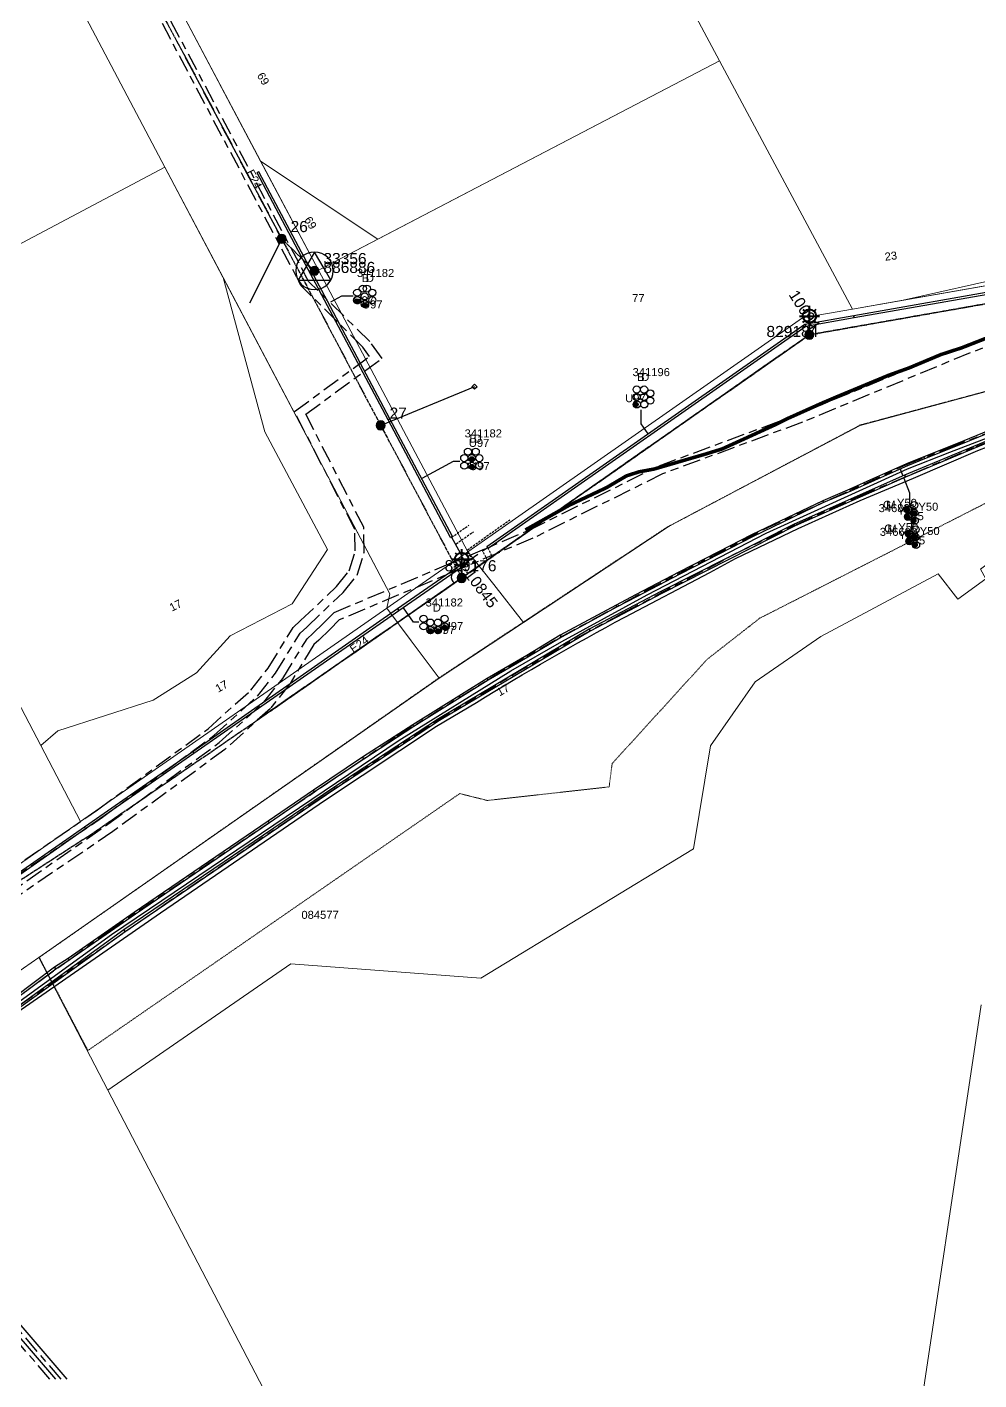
# Model space of a CAD drawing. Header units: metres. Extents: x 301589 to 305563, y 6268713 to 6270518.
# Drawn here: x 303359.1 to 303573, y 6269065.9 to 6269370.1 of the extents above; entities that cross this region are included whole.
import ezdxf
from ezdxf.enums import TextEntityAlignment as Align

# ---------------------------------------------------------------- set-up
doc = ezdxf.new("R2010")
doc.units = ezdxf.units.M
for name, pattern in [('Cable Exist OH', [1, 1, 0]), ('Cable Exist UG', [8.2, 4, -1.2, 1.8, -1.2]), ('DASHED', [0.75, 0.5, -0.25]), ('HIDDEN', [0.375, 0.25, -0.125]), ('HIDDEN2', [0.1875, 0.125, -0.0625])]:
    doc.linetypes.add(name, pattern=pattern)
doc.layers.get('0').update_dxf_attribs({"color": 6})
for name, color, linetype in [('_User Miscellaneous12', 7, 'Continuous'), ('Duct_SP_EXT', 7, 'Continuous'), ('Equip_SP_SL_EXT', 7, 'Continuous'), ('Mains_HV_EXT', 1, 'Continuous'), ('Mains_LV_EXT', 5, 'Continuous'), ('Mains_SL_EXT', 3, 'Continuous'), ('Mains_TR_EXT', 6, 'Continuous'), ('Services_SP_EXT', 7, 'Continuous'), ('Sub_SP_TR_HV_LV_EXT', 7, 'Continuous'), ('SupportsOH_SP_TR_HV_LV_SL_EXT', 7, 'Continuous'), ('Trench_SP_EXT', 7, 'Continuous')]:
    doc.layers.add(name, color=color, linetype=linetype)
for name, color, linetype, lineweight in [('Cadastre Land Parcels_SP_EXT', 7, 'Continuous', 5), ('Cadastre Other Property_SP_EXT', 9, 'HIDDEN', 5), ('Cadastre Roads_SP_EXT', 9, 'Continuous', 5)]:
    doc.layers.add(name, color=color, linetype=linetype, lineweight=lineweight)
doc.layers.add('UNKNOWN_FEATURES', color=1, linetype='DASHED', plot=False)
doc.styles.add('iecARIAL', font='arial.ttf', dxfattribs={"height": 2})
doc.styles.add('POLE_LABEL', font='arial.ttf')
doc.styles.get("Standard").update_dxf_attribs({"font": 'arial.ttf'})
doc.linetypes.add('Cable P UG', pattern='A,6,-0.5,["P",Standard,S=1.7,R=0,X=0.5,Y=-1],-2.9', length=9.4)

# ---------------------------------------------------------------- blocks, each defined once
blk = doc.blocks.new('SUB_POLE_EXT')
blk.add_wipeout([(0, 4.22), (0.42, 4.2), (0.83, 4.14), (1.21, 4.05), (1.62, 3.9), (1.99, 3.72), (2.35, 3.51), (2.68, 3.26), (2.99, 2.99), (3.28, 2.66), (3.52, 2.34), (3.76, 1.92), (3.9, 1.62), (4.04, 1.23), (4.18, 0.63), (4.22, 0), (4.18, -0.61), (4.06, -1.15), (3.9, -1.62), (3.58, -2.24), (3.22, -2.73), (2.97, -3.01), (2.68, -3.26), (2.36, -3.5), (2, -3.72), (1.64, -3.89), (1.25, -4.03), (0.82, -4.14), (0.42, -4.2), (0, -4.22), (-0.41, -4.2), (-0.8, -4.15), (-1.21, -4.05), (-1.62, -3.9), (-1.99, -3.73), (-2.35, -3.51), (-2.68, -3.26), (-2.96, -3.02), (-3.23, -2.72), (-3.51, -2.35), (-3.71, -2.01), (-3.91, -1.6), (-4.05, -1.21), (-4.16, -0.76), (-4.22, -0.14), (-4.21, 0.39), (-4.14, 0.83), (-4.03, 1.27), (-3.9, 1.63), (-3.71, 2.02), (-3.5, 2.37), (-3.28, 2.67), (-2.99, 2.99), (-2.68, 3.27), (-2.33, 3.52), (-1.98, 3.73), (-1.63, 3.9), (-1.2, 4.05), (-0.78, 4.15), (-0.4, 4.21)])
blk.add_line((2.16, 0.48), (2.16, 0.48, 0))
blk.add_lwpolyline([(-4.22, 0, 1), (4.22, 0, 1)], format="xyb", close=True)
blk.add_lwpolyline([(2.14, 0.52), (0, 4.22), (-3.66, -2.11), (3.66, -2.11)], close=True)
for tag, height, flags, p in [('ASSET_NUM', 2.5, 8, (2, 2)), ('STREET_CODE', 0.2, 9, (1.5, 0)), ('CONSTRUCTED_VOLTAGE', 0.2, 9, (1.5, -0.2)), ('OPERATING_VOLTAGE', 0.2, 9, (1.5, -0.6)), ('OPERATED_BY', 0.2, 9, (1.5, -0.8)), ('ORIENTATION', 0.2, 9, (1.5, -1.2)), ('OWNED_BY', 0.2, 9, (1.5, -1.4)), ('SECONDARY_VOLTAGE', 0.2, 9, (1.5, -1.6)), ('STATE', 0.2, 9, (1.5, -1.8)), ('SUBSTATION_TYPE', 0.2, 9, (1.5, -2)), ('STREETNAME', 0.2, 9, (1.5, -2.8)), ('SUBURB', 0.2, 9, (1.5, -3)), ('NO_PHASES', 0.2, 9, (1.5, -0.4)), ('MAINTAINED_BY', 0.2, 9, (1.5, -1)), ('USAGE', 0.2, 9, (1.5, -2.2)), ('LEGEND', 0.2, 9, (1.5, -2.4)), ('LOCATION', 0.2, 9, (1.5, -2.6)), ('Z', 0.2, 1, (1.5, -3.4)), ('NOTES', 0.2, 9, (1.5, -3.2))]:
    blk.add_attdef(tag, text='', height=height, dxfattribs=dict(flags=flags)).set_placement(p, align=Align.MIDDLE_LEFT)
blk = doc.blocks.new('DUCT_EXT')
blk.add_circle((0, 0.8), 0.8)
at = {"flags": 1}
blk.add_attdef('Z', (0, 0), '', height=0.2, dxfattribs=at)
at = {"flags": 9}
for tag, p in [('DUCT_CODE', (0, 0)), ('XSECT_TYPE', (0, -0.2)), ('STATE', (0, -0.6)), ('FB_REFERENCE', (0, -0.4)), ('NOTES', (0, -0.8))]:
    blk.add_attdef(tag, text='', height=0.2, dxfattribs=at).set_placement(p, align=Align.MIDDLE_LEFT)
blk = doc.blocks.new('SL_LANTERN_EXT')
at = {"lineweight": 40}
for p, q in [((0, 1.97), (0, 6.47)), ((-2.25, 4.22), (2.25, 4.22)), ((-1.46, 5.68), (-1.06, 5.28)), ((-1.46, 2.76), (-1.06, 3.16)), ((1.46, 5.68), (1.06, 5.28)), ((1.46, 2.76), (1.06, 3.16)), ((0, 0), (0, 2.72))]:
    blk.add_line(p, q, dxfattribs=at)
blk.add_circle((0, 4.22), 1.5, dxfattribs=at)
at = {"style": 'iecARIAL', "flags": 8}
blk.add_attdef('ASSET_NUM', (1.5, 1.5), '', height=2.5, dxfattribs=at)
for tag, p, height, flags in [('OPERATING_VOLTAGE', (0.98, -1.65), 0.2, 9), ('ORIENTATION', (0.98, -1.85), 0.2, 9), ('OWNED_BY', (0.98, -2.05), 0.2, 9), ('STATE', (0.98, -2.25), 0.2, 9), ('CONSTRUCTED_VOLTAGE', (0.98, -0.65), 0.2, 9), ('CONTROL_TYPE', (0.98, -0.85), 0.2, 9), ('LANTERN_PURPOSE', (0.98, -1.05), 0.2, 9), ('LANTERN_TYPE', (0.98, -1.25), 0.2, 9), ('NO_PHASES', (0.98, -1.45), 0.2, 9), ('USAGE', (0.98, -2.45), 0.2, 9), ('CEXIST', (0.98, -2.65), 0.2, 9), ('CNEW', (0.98, -2.85), 0.2, 9), ('CNUMBER', (0.98, -3.05), 0.2, 9), ('LNUMBER', (2.18, -3.25), 2.5, 8), ('CREMOVE', (0.98, -3.25), 0.2, 9), ('CREPLACE', (0.98, -3.45), 0.2, 9), ('LKINGHEIGHT', (0.98, -3.65), 0.2, 9), ('LBRACKET', (0.98, -3.85), 0.2, 9), ('LBRACKETVOCAB', (0.98, -4.05), 0.2, 9), ('LCATEGORY', (0.98, -4.25), 0.2, 9), ('LCHARGE1', (0.98, -4.45), 0.2, 9), ('LCHARGE1PERCENT', (0.98, -4.65), 0.2, 9), ('LCHARGE2', (0.98, -4.85), 0.2, 9), ('LCHARGE2PERCENT', (0.98, -5.05), 0.2, 9), ('LCHARGE3', (0.98, -5.25), 0.2, 9), ('LCHARGE3PERCENT', (0.98, -5.45), 0.2, 9), ('LEXIST', (0.98, -5.65), 0.2, 9), ('LLAMP', (0.98, -5.85), 0.2, 9), ('LLAMPVOCAB', (0.98, -6.05), 0.2, 9), ('LMAST', (0.98, -6.25), 0.2, 9), ('STREETNAME', (0.98, -9.25), 0.2, 9), ('LMASTVOCAB', (0.98, -6.45), 0.2, 9), ('LNEW', (0.98, -6.65), 0.2, 9), ('LANTNUMBER', (0.98, -6.85), 0.2, 9), ('LOUTREACH', (0.98, -7.25), 0.2, 9), ('LOUTREACHVOCAB', (0.98, -7.45), 0.2, 9), ('LRATECODE', (0.98, -7.65), 0.2, 9), ('LREMOVE', (0.98, -7.85), 0.2, 9), ('LREPLACE', (0.98, -8.05), 0.2, 9), ('LTYPE', (0.98, -8.25), 0.2, 9), ('LTYPEVOCAB', (0.98, -8.45), 0.2, 9), ('LEGEND', (0.98, -8.65), 0.2, 9), ('LOCATION', (0.98, -8.85), 0.2, 9), ('NOTES', (0.98, -9.05), 0.2, 9), ('SUBURB', (0.98, -9.45), 0.2, 1)]:
    blk.add_attdef(tag, p, '', height=height, dxfattribs=dict(flags=flags))
blk = doc.blocks.new('CCP_EXT')
blk.add_wipeout([(0, 0.57), (0.57, 0), (0, -0.57), (-0.57, 0)])
blk.add_lwpolyline([(-0.57, 0), (0, 0.57), (0.57, 0), (0, -0.57), (-0.57, 0)])
at = {"flags": 1}
blk.add_attdef('Z', (0, 0), '', height=0.2, dxfattribs=at)
at = {"flags": 9}
for tag, p in [('CCP_TYPE', (0, 0)), ('CONSTRUCTED_VOLTAGE', (0, -0.2)), ('OPERATING_VOLTAGE', (0, -0.6)), ('ORIENTATION', (0, -0.8)), ('OWNED_BY', (0, -1)), ('STATE', (0, -1.8)), ('NO_PHASES', (0, -0.4)), ('USAGE', (0, -1.2)), ('LEGEND', (0, -1.4)), ('LIFE_SUPPORT', (0, -1.6)), ('NOTES', (0, -2))]:
    blk.add_attdef(tag, text='', height=0.2, dxfattribs=at).set_placement(p, align=Align.MIDDLE_LEFT)
blk = doc.blocks.new('POLE_EXT')
blk.add_hatch(color=256).paths.add_polyline_path([(-1, 0, 1), (1, 0, 1)])
blk.add_lwpolyline([(-1, 0, 1), (1, 0, 1)], format="xyb", close=True)
for tag, height, flags, p in [('pNumber', 2.5, 8, (-17.84, 2.07)), ('OWNED_BY', 0.2, 9, (1.35, -0.4)), ('SPECIAL_USE', 0.2, 9, (1.35, -0.8)), ('STATE', 0.2, 9, (1.35, -1)), ('cLV', 0.2, 9, (1.35, -1.4)), ('hDepth', 0.2, 9, (1.35, -1.6)), ('hDia', 0.2, 9, (1.35, -1.8)), ('cHV', 0.2, 9, (1.35, -2)), ('PARENT', 0.2, 9, (1.35, -0.6)), ('USAGE', 0.2, 9, (1.35, -1.2)), ('LBRACKET', 0.2, 9, (1.35, -2.2)), ('LExisting', 0.2, 9, (1.35, -2.4)), ('LANTNUMBER', 0.2, 9, (1.35, -2.6)), ('LOther', 0.2, 9, (1.35, -2.8)), ('LRemove', 0.2, 9, (1.35, -3)), ('cLinedev', 0.2, 9, (1.35, -3.4)), ('pExisting', 0.2, 9, (1.35, -3.8)), ('pFooting', 0.2, 9, (1.35, -4.4)), ('pNew', 0.2, 9, (1.35, -4.6)), ('pRelocate', 0.2, 9, (1.35, -5)), ('pRemove', 0.2, 9, (1.35, -5.2)), ('pReplace', 0.2, 9, (1.35, -5.4)), ('pStay', 0.2, 9, (1.35, -5.6)), ('pType', 0.2, 9, (1.35, -5.8)), ('cspan', 0.2, 9, (1.35, -6)), ('LEGEND', 0.2, 9, (1.35, -3.2)), ('LOCATION', 0.2, 9, (1.35, -3.6)), ('PFNUMBER', 0.2, 9, (1.35, -4)), ('NEWPFNUMBER', 0.2, 9, (1.35, -4.2)), ('STREETNAME', 0.2, 9, (1.35, -6.2)), ('SUBURB', 0.2, 9, (1.35, -6.4)), ('OPERATED_BY', 0.2, 9, (1.36, -7.01)), ('NOTES', 0.2, 9, (1.35, -6.6)), ('MAINTAINED_BY', 0.2, 9, (1.36, -6.81))]:
    blk.add_attdef(tag, text='', height=height, dxfattribs=dict(flags=flags)).set_placement(p, align=Align.MIDDLE_LEFT)
at = {"style": 'POLE_LABEL'}
for tag, height, flags, p in [('ASSET_NUM', 2.5, 8, (2, 2)), ('STRUCTURE_PLANT_NUMBER', 0.2, 9, (1.35, 0.03)), ('STREET_CODE', 0.2, 9, (1.35, -0.2))]:
    blk.add_attdef(tag, text='', height=height, dxfattribs=dict(at, flags=flags)).set_placement(p, align=Align.MIDDLE_LEFT)
at = {"flags": 1}
blk.add_attdef('Z', (1.35, -7.33), '', height=0.2, dxfattribs=at)
blk = doc.blocks.new('CABLE_LARGE_EXT')
h = blk.add_hatch(color=256)
edge = h.paths.add_edge_path()
edge.add_arc((0, 0.55), 0.55, 0, 360)
blk.add_circle((0, 0.55), 0.55)
at = {"flags": 1}
blk.add_attdef('Z', (0, 0), '', height=0.2, dxfattribs=at)
at = {"flags": 9}
for tag, p in [('COND_CODE', (0, 0)), ('STATE', (0, -0.4)), ('XSECT_SIZE', (0, -0.6)), ('FB_REFERENCE', (0, -0.2)), ('NOTES', (0, -0.8))]:
    blk.add_attdef(tag, text='', height=0.2, dxfattribs=at).set_placement(p, align=Align.MIDDLE_LEFT)

msp = doc.modelspace()

# ---------------------------------------------------------------- linework, layer by layer
at = {"layer": '_User Miscellaneous12'}
for p, q in [((303410.817, 6269337.363), (303411.029, 6269337.475)), ((303411.241, 6269337.588), (303411.029, 6269337.475)), ((303544.899, 6269305.278), (303650.772, 6269323.853)), ((303544.982, 6269304.806), (303650.855, 6269323.38)), ((303533.945, 6269303.336), (303544.899, 6269305.278)), ((303544.899, 6269305.278), (303544.94, 6269305.042)), ((303544.982, 6269304.806), (303544.94, 6269305.042)), ((303462.471, 6269253.319), (303533.945, 6269303.336)), ((303462.746, 6269252.926), (303534.133, 6269302.882)), ((303533.945, 6269303.336), (303534.039, 6269303.109)), ((303534.133, 6269302.882), (303534.039, 6269303.109)), ((303534.133, 6269302.882), (303544.982, 6269304.806)), ((303440.259, 6269281.835), (303440.471, 6269281.947)), ((303440.259, 6269281.835), (303440.471, 6269281.947)), ((303454.296, 6269255.37), (303440.259, 6269281.835)), ((303440.683, 6269282.06), (303440.471, 6269281.947)), ((303440.683, 6269282.06), (303440.471, 6269281.947)), ((303454.72, 6269255.595), (303440.683, 6269282.06)), ((303581.579, 6269279.93), (303556.347, 6269269.369)), ((303581.752, 6269279.482), (303556.537, 6269268.928)), ((303575.149, 6269279.363), (303568.344, 6269276.598)), ((303575.323, 6269278.915), (303568.524, 6269276.153)), ((303568.344, 6269276.598), (303560.621, 6269273.481)), ((303568.524, 6269276.153), (303560.801, 6269273.036)), ((303568.344, 6269276.598), (303568.434, 6269276.376)), ((303568.524, 6269276.153), (303568.434, 6269276.376)), ((303556.791, 6269271.92), (303549.348, 6269268.589)), ((303556.979, 6269271.479), (303549.543, 6269268.15)), ((303560.621, 6269273.481), (303556.791, 6269271.92)), ((303556.791, 6269271.92), (303556.885, 6269271.699)), ((303556.979, 6269271.479), (303556.885, 6269271.699)), ((303560.801, 6269273.036), (303556.979, 6269271.479)), ((303560.621, 6269273.481), (303560.711, 6269273.258)), ((303560.801, 6269273.036), (303560.711, 6269273.258)), ((303556.347, 6269269.369), (303531.541, 6269258.384)), ((303556.537, 6269268.928), (303531.747, 6269257.95)), ((303549.348, 6269268.589), (303544.036, 6269266.251)), ((303549.348, 6269268.589), (303549.446, 6269268.369)), ((303556.347, 6269269.369), (303556.442, 6269269.149)), ((303556.537, 6269268.928), (303556.442, 6269269.149)), ((303544.036, 6269266.251), (303537.939, 6269263.628)), ((303544.227, 6269265.811), (303538.138, 6269263.191)), ((303544.036, 6269266.251), (303544.132, 6269266.031)), ((303544.227, 6269265.811), (303544.132, 6269266.031)), ((303549.543, 6269268.15), (303544.227, 6269265.811)), ((303549.543, 6269268.15), (303549.446, 6269268.369)), ((303537.939, 6269263.628), (303521.919, 6269255.973)), ((303538.138, 6269263.191), (303522.133, 6269255.543)), ((303537.939, 6269263.628), (303538.038, 6269263.41)), ((303538.138, 6269263.191), (303538.038, 6269263.41)), ((303531.541, 6269258.384), (303501.563, 6269243.218)), ((303531.747, 6269257.95), (303501.784, 6269242.791)), ((303531.541, 6269258.384), (303531.644, 6269258.167)), ((303531.747, 6269257.95), (303531.644, 6269258.167)), ((303454.296, 6269255.37), (303454.508, 6269255.483)), ((303454.72, 6269255.595), (303454.508, 6269255.483)), ((303462.471, 6269253.319), (303462.609, 6269253.122)), ((303521.919, 6269255.973), (303514.547, 6269252.145)), ((303522.133, 6269255.543), (303514.768, 6269251.719)), ((303521.919, 6269255.973), (303522.026, 6269255.758)), ((303522.133, 6269255.543), (303522.026, 6269255.758)), ((303462.746, 6269252.926), (303462.609, 6269253.122)), ((303514.547, 6269252.145), (303505.619, 6269247.539)), ((303514.768, 6269251.719), (303505.84, 6269247.113)), ((303514.547, 6269252.145), (303514.657, 6269251.932)), ((303514.768, 6269251.719), (303514.657, 6269251.932)), ((303442.4, 6269239.362), (303456.984, 6269249.48)), ((303442.674, 6269238.968), (303457.257, 6269249.086)), ((303456.984, 6269249.48), (303457.12, 6269249.283)), ((303457.257, 6269249.086), (303457.12, 6269249.283)), ((303505.619, 6269247.539), (303495.841, 6269242.438)), ((303505.84, 6269247.113), (303496.064, 6269242.012)), ((303505.619, 6269247.539), (303505.73, 6269247.326)), ((303505.84, 6269247.113), (303505.73, 6269247.326)), ((303501.563, 6269243.218), (303485.473, 6269234.711)), ((303501.784, 6269242.791), (303485.708, 6269234.293)), ((303495.841, 6269242.438), (303491.517, 6269240.17)), ((303496.064, 6269242.012), (303491.743, 6269239.746)), ((303495.841, 6269242.438), (303495.952, 6269242.225)), ((303496.064, 6269242.012), (303495.952, 6269242.225)), ((303501.563, 6269243.218), (303501.674, 6269243.004)), ((303501.784, 6269242.791), (303501.674, 6269243.004)), ((303396.363, 6269207.277), (303442.4, 6269239.362)), ((303396.638, 6269206.883), (303442.674, 6269238.968)), ((303442.4, 6269239.362), (303442.537, 6269239.165)), ((303442.674, 6269238.968), (303442.537, 6269239.165)), ((303491.517, 6269240.17), (303478.97, 6269233.364)), ((303491.743, 6269239.746), (303479.209, 6269232.948)), ((303491.517, 6269240.17), (303491.63, 6269239.958)), ((303491.743, 6269239.746), (303491.63, 6269239.958)), ((303485.473, 6269234.711), (303451.596, 6269214.584)), ((303485.708, 6269234.293), (303451.85, 6269214.177)), ((303478.97, 6269233.364), (303471.457, 6269228.828)), ((303479.209, 6269232.948), (303471.701, 6269228.415)), ((303478.97, 6269233.364), (303479.09, 6269233.156)), ((303479.209, 6269232.948), (303479.09, 6269233.156)), ((303485.473, 6269234.711), (303485.59, 6269234.502)), ((303485.708, 6269234.293), (303485.59, 6269234.502)), ((303471.457, 6269228.828), (303462.528, 6269223.655)), ((303471.701, 6269228.415), (303462.775, 6269223.243)), ((303471.457, 6269228.828), (303471.579, 6269228.621)), ((303471.701, 6269228.415), (303471.579, 6269228.621)), ((303462.528, 6269223.655), (303456.148, 6269219.685)), ((303462.775, 6269223.243), (303456.402, 6269219.278)), ((303462.528, 6269223.655), (303462.652, 6269223.449)), ((303462.775, 6269223.243), (303462.652, 6269223.449)), ((303456.148, 6269219.685), (303445.802, 6269213.237)), ((303456.402, 6269219.278), (303446.06, 6269212.831)), ((303456.148, 6269219.685), (303456.275, 6269219.482)), ((303456.402, 6269219.278), (303456.275, 6269219.482)), ((303451.596, 6269214.584), (303428.067, 6269199.134)), ((303451.85, 6269214.177), (303428.333, 6269198.735)), ((303451.596, 6269214.584), (303451.723, 6269214.38)), ((303451.85, 6269214.177), (303451.723, 6269214.38)), ((303445.802, 6269213.237), (303434.534, 6269205.937)), ((303446.06, 6269212.831), (303434.797, 6269205.536)), ((303445.802, 6269213.237), (303445.931, 6269213.034)), ((303446.06, 6269212.831), (303445.931, 6269213.034)), ((303372.011, 6269190.302), (303396.363, 6269207.277)), ((303372.286, 6269189.909), (303396.638, 6269206.883)), ((303396.363, 6269207.277), (303396.5, 6269207.08)), ((303396.638, 6269206.883), (303396.5, 6269207.08)), ((303434.534, 6269205.937), (303423.478, 6269198.567)), ((303434.797, 6269205.536), (303423.747, 6269198.169)), ((303434.534, 6269205.937), (303434.665, 6269205.736)), ((303434.797, 6269205.536), (303434.665, 6269205.736)), ((303428.067, 6269199.134), (303380.875, 6269167.106)), ((303428.333, 6269198.735), (303381.15, 6269166.713)), ((303423.478, 6269198.567), (303413.31, 6269191.605)), ((303423.478, 6269198.567), (303423.613, 6269198.368)), ((303428.067, 6269199.134), (303428.2, 6269198.934)), ((303428.333, 6269198.735), (303428.2, 6269198.934)), ((303423.747, 6269198.169), (303413.581, 6269191.208)), ((303423.747, 6269198.169), (303423.613, 6269198.368)), ((303346.85, 6269172.751), (303372.011, 6269190.302)), ((303347.1, 6269172.339), (303372.286, 6269189.909)), ((303372.011, 6269190.302), (303372.148, 6269190.105)), ((303372.286, 6269189.909), (303372.148, 6269190.105)), ((303413.31, 6269191.605), (303383.232, 6269171.057)), ((303413.581, 6269191.208), (303383.505, 6269170.662)), ((303413.31, 6269191.605), (303413.445, 6269191.406)), ((303413.581, 6269191.208), (303413.445, 6269191.406)), ((303383.232, 6269171.057), (303368.356, 6269160.714)), ((303383.232, 6269171.057), (303383.369, 6269170.859)), ((303383.505, 6269170.662), (303368.624, 6269160.316)), ((303383.505, 6269170.662), (303383.369, 6269170.859)), ((303380.875, 6269167.106), (303355.556, 6269148.808)), ((303381.15, 6269166.713), (303355.881, 6269148.451)), ((303380.875, 6269167.106), (303381.013, 6269166.909)), ((303381.15, 6269166.713), (303381.013, 6269166.909)), ((303368.356, 6269160.714), (303365.305, 6269158.728)), ((303368.624, 6269160.316), (303365.581, 6269158.334)), ((303368.356, 6269160.714), (303368.49, 6269160.515)), ((303368.624, 6269160.316), (303368.49, 6269160.515)), ((303365.305, 6269158.728), (303356.143, 6269151.839)), ((303365.581, 6269158.334), (303356.463, 6269151.479)), ((303365.305, 6269158.728), (303365.443, 6269158.531)), ((303365.581, 6269158.334), (303365.443, 6269158.531))]:
    msp.add_line(p, q, dxfattribs=at)
at = {"layer": '_User Miscellaneous12', "const_width": 0.8}
msp.add_lwpolyline([(303471.113, 6269257.046), (303480.982, 6269262.616), (303489.332, 6269266.562), (303493.858, 6269269.23), (303496.661, 6269270.123), (303500.008, 6269270.739), (303505.579, 6269272.364), (303511.497, 6269274.089), (303515.326, 6269275.265), (303520.723, 6269277.724), (303527.511, 6269280.835), (303530.081, 6269282.12), (303537.955, 6269285.651), (303541.088, 6269286.985), (303552.808, 6269291.859), (303557.334, 6269293.484), (303564.529, 6269296.501), (303569.171, 6269298.01), (303577.758, 6269301.375)], dxfattribs=at)
at = {"layer": 'Cadastre Land Parcels_SP_EXT', "linetype": 'Continuous'}
for points in [[(303584.72, 6269446.485), (303579.812, 6269455.527), (303572.388, 6269468.983), (303483.051, 6269421.889), (303514.705, 6269362.501), (303544.645, 6269306.716), (303556.029, 6269308.713), (303588.086, 6269315.919), (303601.103, 6269322.772), (303616.263, 6269328.985), (303626.025, 6269331.211), (303638.707, 6269328.369), (303647.248, 6269331.316), (303584.72, 6269446.485)], [(303514.705, 6269362.501), (303483.051, 6269421.889), (303393.327, 6269374.515), (303411.629, 6269339.975), (303437.971, 6269322.402), (303514.705, 6269362.501)], [(303626.025, 6269331.211), (303616.263, 6269328.985), (303601.103, 6269322.772), (303588.086, 6269315.919), (303556.029, 6269308.713), (303650.52, 6269325.291), (303648.996, 6269328.098), (303647.248, 6269331.316), (303638.707, 6269328.369), (303626.025, 6269331.211)], [(303573.423, 6269248.264), (303590.147, 6269260.847), (303595.061, 6269293.627), (303546.381, 6269280.561), (303503.638, 6269258.066), (303470.687, 6269236.269), (303451.74, 6269223.736), (303361.81, 6269160.915), (303377.309, 6269131.091), (303418.417, 6269159.478), (303461.132, 6269156.289), (303508.871, 6269185.38), (303512.733, 6269208.504), (303522.718, 6269222.878), (303537.483, 6269233.123), (303563.872, 6269247.223), (303568.329, 6269241.513), (303574.613, 6269246.077), (303573.423, 6269248.264)]]:
    msp.add_lwpolyline(points, close=True, dxfattribs=at)
for points in [[(303574.613, 6269246.077), (303568.329, 6269241.513), (303563.872, 6269247.223), (303537.483, 6269233.123), (303522.718, 6269222.878), (303512.733, 6269208.504), (303508.871, 6269185.38), (303461.132, 6269156.289), (303418.417, 6269159.478), (303377.309, 6269131.091), (303422.356, 6269044.533)], [(303557.457, 6269042.792), (303573.569, 6269150.266)], [(303573.569, 6269150.266), (303557.457, 6269042.792), (303558.954, 6269042.673), (303560.161, 6269042.62), (303594.645, 6269041.157)]]:
    msp.add_lwpolyline(points, dxfattribs=at)
at = {"layer": 'Cadastre Roads_SP_EXT', "linetype": 'Continuous'}
msp.add_lwpolyline([(303164.096, 6269056.625), (303294.377, 6269124.539), (303354.905, 6269156.092), (303361.81, 6269160.915), (303451.74, 6269223.736), (303445.447, 6269232.124), (303439.954, 6269239.442), (303371.176, 6269191.5), (303346.092, 6269174.002), (303300.628, 6269150.306), (303275.55, 6269137.217), (303232.989, 6269115.003), (303165.343, 6269079.769), (303163.638, 6269078.878), (303096.732, 6269043.928), (303076.529, 6269033.434), (303017.311, 6269002.462), (302963.238, 6268974.204), (302908.688, 6268945.752), (302851.831, 6268916.042), (302855.119, 6268906.89), (302858.553, 6268897.333), (303106.324, 6269026.618), (303164.096, 6269056.625)], close=True, dxfattribs=at)
at = {"layer": 'Duct_SP_EXT'}
for p, q in [((303410.817, 6269337.363), (303411.029, 6269337.475)), ((303411.241, 6269337.588), (303411.029, 6269337.475)), ((303544.899, 6269305.278), (303650.772, 6269323.853)), ((303544.982, 6269304.806), (303650.855, 6269323.38)), ((303533.945, 6269303.336), (303544.899, 6269305.278)), ((303544.899, 6269305.278), (303544.94, 6269305.042)), ((303544.982, 6269304.806), (303544.94, 6269305.042)), ((303462.471, 6269253.319), (303533.945, 6269303.336)), ((303462.746, 6269252.926), (303534.133, 6269302.882)), ((303533.945, 6269303.336), (303534.039, 6269303.109)), ((303534.133, 6269302.882), (303534.039, 6269303.109)), ((303534.133, 6269302.882), (303544.982, 6269304.806)), ((303440.259, 6269281.835), (303440.471, 6269281.947)), ((303440.259, 6269281.835), (303440.471, 6269281.947)), ((303454.296, 6269255.37), (303440.259, 6269281.835)), ((303440.683, 6269282.06), (303440.471, 6269281.947)), ((303440.683, 6269282.06), (303440.471, 6269281.947)), ((303454.72, 6269255.595), (303440.683, 6269282.06)), ((303581.579, 6269279.93), (303556.347, 6269269.369)), ((303581.752, 6269279.482), (303556.537, 6269268.928)), ((303575.149, 6269279.363), (303568.344, 6269276.598)), ((303575.323, 6269278.915), (303568.524, 6269276.153)), ((303568.344, 6269276.598), (303560.621, 6269273.481)), ((303568.524, 6269276.153), (303560.801, 6269273.036)), ((303568.344, 6269276.598), (303568.434, 6269276.376)), ((303568.524, 6269276.153), (303568.434, 6269276.376)), ((303556.791, 6269271.92), (303549.348, 6269268.589)), ((303556.979, 6269271.479), (303549.543, 6269268.15)), ((303560.621, 6269273.481), (303556.791, 6269271.92)), ((303556.791, 6269271.92), (303556.885, 6269271.699)), ((303556.979, 6269271.479), (303556.885, 6269271.699)), ((303560.801, 6269273.036), (303556.979, 6269271.479)), ((303560.621, 6269273.481), (303560.711, 6269273.258)), ((303560.801, 6269273.036), (303560.711, 6269273.258)), ((303556.347, 6269269.369), (303531.541, 6269258.384)), ((303556.537, 6269268.928), (303531.747, 6269257.95)), ((303549.348, 6269268.589), (303544.036, 6269266.251)), ((303549.348, 6269268.589), (303549.446, 6269268.369)), ((303556.347, 6269269.369), (303556.442, 6269269.149)), ((303556.537, 6269268.928), (303556.442, 6269269.149)), ((303544.036, 6269266.251), (303537.939, 6269263.628)), ((303544.227, 6269265.811), (303538.138, 6269263.191)), ((303544.036, 6269266.251), (303544.132, 6269266.031)), ((303544.227, 6269265.811), (303544.132, 6269266.031)), ((303549.543, 6269268.15), (303544.227, 6269265.811)), ((303549.543, 6269268.15), (303549.446, 6269268.369)), ((303537.939, 6269263.628), (303521.919, 6269255.973)), ((303538.138, 6269263.191), (303522.133, 6269255.543)), ((303537.939, 6269263.628), (303538.038, 6269263.41)), ((303538.138, 6269263.191), (303538.038, 6269263.41)), ((303531.541, 6269258.384), (303501.563, 6269243.218)), ((303531.747, 6269257.95), (303501.784, 6269242.791)), ((303531.541, 6269258.384), (303531.644, 6269258.167)), ((303531.747, 6269257.95), (303531.644, 6269258.167)), ((303454.296, 6269255.37), (303454.508, 6269255.483)), ((303454.72, 6269255.595), (303454.508, 6269255.483)), ((303462.471, 6269253.319), (303462.609, 6269253.122)), ((303521.919, 6269255.973), (303514.547, 6269252.145)), ((303522.133, 6269255.543), (303514.768, 6269251.719)), ((303521.919, 6269255.973), (303522.026, 6269255.758)), ((303522.133, 6269255.543), (303522.026, 6269255.758)), ((303462.746, 6269252.926), (303462.609, 6269253.122)), ((303514.547, 6269252.145), (303505.619, 6269247.539)), ((303514.768, 6269251.719), (303505.84, 6269247.113)), ((303514.547, 6269252.145), (303514.657, 6269251.932)), ((303514.768, 6269251.719), (303514.657, 6269251.932)), ((303442.4, 6269239.362), (303456.984, 6269249.48)), ((303442.674, 6269238.968), (303457.257, 6269249.086)), ((303456.984, 6269249.48), (303457.12, 6269249.283)), ((303457.257, 6269249.086), (303457.12, 6269249.283)), ((303505.619, 6269247.539), (303495.841, 6269242.438)), ((303505.84, 6269247.113), (303496.064, 6269242.012)), ((303505.619, 6269247.539), (303505.73, 6269247.326)), ((303505.84, 6269247.113), (303505.73, 6269247.326)), ((303501.563, 6269243.218), (303485.473, 6269234.711)), ((303501.784, 6269242.791), (303485.708, 6269234.293)), ((303495.841, 6269242.438), (303491.517, 6269240.17)), ((303496.064, 6269242.012), (303491.743, 6269239.746)), ((303495.841, 6269242.438), (303495.952, 6269242.225)), ((303496.064, 6269242.012), (303495.952, 6269242.225)), ((303501.563, 6269243.218), (303501.674, 6269243.004)), ((303501.784, 6269242.791), (303501.674, 6269243.004)), ((303396.363, 6269207.277), (303442.4, 6269239.362)), ((303396.638, 6269206.883), (303442.674, 6269238.968)), ((303442.4, 6269239.362), (303442.537, 6269239.165)), ((303442.674, 6269238.968), (303442.537, 6269239.165)), ((303491.517, 6269240.17), (303478.97, 6269233.364)), ((303491.743, 6269239.746), (303479.209, 6269232.948)), ((303491.517, 6269240.17), (303491.63, 6269239.958)), ((303491.743, 6269239.746), (303491.63, 6269239.958)), ((303485.473, 6269234.711), (303451.596, 6269214.584)), ((303485.708, 6269234.293), (303451.85, 6269214.177)), ((303478.97, 6269233.364), (303471.457, 6269228.828)), ((303479.209, 6269232.948), (303471.701, 6269228.415)), ((303478.97, 6269233.364), (303479.09, 6269233.156)), ((303479.209, 6269232.948), (303479.09, 6269233.156)), ((303485.473, 6269234.711), (303485.59, 6269234.502)), ((303485.708, 6269234.293), (303485.59, 6269234.502)), ((303471.457, 6269228.828), (303462.528, 6269223.655)), ((303471.701, 6269228.415), (303462.775, 6269223.243)), ((303471.457, 6269228.828), (303471.579, 6269228.621)), ((303471.701, 6269228.415), (303471.579, 6269228.621)), ((303462.528, 6269223.655), (303456.148, 6269219.685)), ((303462.775, 6269223.243), (303456.402, 6269219.278)), ((303462.528, 6269223.655), (303462.652, 6269223.449)), ((303462.775, 6269223.243), (303462.652, 6269223.449)), ((303456.148, 6269219.685), (303445.802, 6269213.237)), ((303456.402, 6269219.278), (303446.06, 6269212.831)), ((303456.148, 6269219.685), (303456.275, 6269219.482)), ((303456.402, 6269219.278), (303456.275, 6269219.482)), ((303451.596, 6269214.584), (303428.067, 6269199.134)), ((303451.85, 6269214.177), (303428.333, 6269198.735)), ((303451.596, 6269214.584), (303451.723, 6269214.38)), ((303451.85, 6269214.177), (303451.723, 6269214.38)), ((303445.802, 6269213.237), (303434.534, 6269205.937)), ((303446.06, 6269212.831), (303434.797, 6269205.536)), ((303445.802, 6269213.237), (303445.931, 6269213.034)), ((303446.06, 6269212.831), (303445.931, 6269213.034)), ((303372.011, 6269190.302), (303396.363, 6269207.277)), ((303372.286, 6269189.909), (303396.638, 6269206.883)), ((303396.363, 6269207.277), (303396.5, 6269207.08)), ((303396.638, 6269206.883), (303396.5, 6269207.08)), ((303434.534, 6269205.937), (303423.478, 6269198.567)), ((303434.797, 6269205.536), (303423.747, 6269198.169)), ((303434.534, 6269205.937), (303434.665, 6269205.736)), ((303434.797, 6269205.536), (303434.665, 6269205.736)), ((303428.067, 6269199.134), (303380.875, 6269167.106)), ((303428.333, 6269198.735), (303381.15, 6269166.713)), ((303423.478, 6269198.567), (303413.31, 6269191.605)), ((303423.478, 6269198.567), (303423.613, 6269198.368)), ((303428.067, 6269199.134), (303428.2, 6269198.934)), ((303428.333, 6269198.735), (303428.2, 6269198.934)), ((303423.747, 6269198.169), (303413.581, 6269191.208)), ((303423.747, 6269198.169), (303423.613, 6269198.368)), ((303346.85, 6269172.751), (303372.011, 6269190.302)), ((303347.1, 6269172.339), (303372.286, 6269189.909)), ((303372.011, 6269190.302), (303372.148, 6269190.105)), ((303372.286, 6269189.909), (303372.148, 6269190.105)), ((303413.31, 6269191.605), (303383.232, 6269171.057)), ((303413.581, 6269191.208), (303383.505, 6269170.662)), ((303413.31, 6269191.605), (303413.445, 6269191.406)), ((303413.581, 6269191.208), (303413.445, 6269191.406)), ((303383.232, 6269171.057), (303368.356, 6269160.714)), ((303383.232, 6269171.057), (303383.369, 6269170.859)), ((303383.505, 6269170.662), (303368.624, 6269160.316)), ((303383.505, 6269170.662), (303383.369, 6269170.859)), ((303380.875, 6269167.106), (303355.556, 6269148.808)), ((303381.15, 6269166.713), (303355.881, 6269148.451)), ((303380.875, 6269167.106), (303381.013, 6269166.909)), ((303381.15, 6269166.713), (303381.013, 6269166.909)), ((303368.356, 6269160.714), (303365.305, 6269158.728)), ((303368.624, 6269160.316), (303365.581, 6269158.334)), ((303368.356, 6269160.714), (303368.49, 6269160.515)), ((303368.624, 6269160.316), (303368.49, 6269160.515)), ((303365.305, 6269158.728), (303356.143, 6269151.839)), ((303365.581, 6269158.334), (303356.463, 6269151.479)), ((303365.305, 6269158.728), (303365.443, 6269158.531)), ((303365.581, 6269158.334), (303365.443, 6269158.531))]:
    msp.add_line(p, q, dxfattribs=at)
for points in [[(303497.042, 6269284.077), (303497.042, 6269280.921), (303498.611, 6269278.678)], [(303459.133, 6269274.785), (303459.131, 6269274.114)], [(303456.353, 6269272.424), (303454.91, 6269272.424), (303447.853, 6269268.64)], [(303555.968, 6269269.299), (303555.387, 6269270.705)], [(303557.496, 6269262.699), (303557.496, 6269265.336), (303556.273, 6269268.658)], [(303557.928, 6269257.146), (303557.932, 6269258.517)], [(303447.201, 6269236.353), (303445.95, 6269236.353), (303443.732, 6269239.523)]]:
    msp.add_lwpolyline(points, dxfattribs=at)
at = {"layer": 'Mains_HV_EXT', "linetype": 'Cable P UG'}
msp.add_lwpolyline([(303365.573, 6269066.136), (303336.307, 6269100.128), (303334.584, 6269103.559), (303334.004, 6269111.415), (303335.797, 6269120.79), (303339.448, 6269130.634), (303343.703, 6269137.588), (303351.06, 6269144.712), (303355.901, 6269149.972), (303378.089, 6269166.076), (303442.746, 6269209.822), (303467.817, 6269225.41), (303479.31, 6269231.977), (303498.52, 6269242.451), (303525.189, 6269256.302), (303557.017, 6269270.76), (303566.531, 6269274.557), (303591.996, 6269284.282)], dxfattribs=at)
msp.add_lwpolyline([(303368.182, 6269066.136), (303337.984, 6269101.245), (303336.549, 6269104.102), (303336.018, 6269111.295), (303337.73, 6269120.251), (303341.255, 6269129.756), (303345.125, 6269136.184), (303352.014, 6269143.073), (303357.435, 6269148.741), (303357.801, 6269149.211), (303389.085, 6269171), (303426.233, 6269196.356), (303451.141, 6269212.961), (303460.117, 6269218.274), (303460.117, 6269218.274, -0.0152888), (303493.429, 6269237.432), (303493.429, 6269237.432), (303512.558, 6269247.516), (303518.347, 6269250.624), (303532.434, 6269257.392), (303546.344, 6269263.677), (303558.314, 6269268.684), (303572.786, 6269274.913), (303589.019, 6269281.198)], format="xyb", dxfattribs=at)
at = {"layer": 'Mains_LV_EXT', "linetype": 'Cable Exist OH'}
for points in [[(303392.8, 6269366.972), (303416.354, 6269322.519)], [(303438.599, 6269280.569), (303456.8, 6269246.258)], [(303456.8, 6269246.258), (303411.095, 6269214.453)]]:
    msp.add_lwpolyline(points, dxfattribs=at)
at = {"layer": 'Mains_LV_EXT', "linetype": 'Continuous'}
msp.add_lwpolyline([(303455.862, 6269248.024, 0.6948203), (303455.157, 6269245.116)], format="xyb", dxfattribs=at)
at = {"layer": 'Mains_SL_EXT', "linetype": 'Cable Exist OH'}
msp.add_lwpolyline([(303334.815, 6269163.619), (303373.215, 6269188.416), (303411.095, 6269214.453), (303456.8, 6269246.258)], dxfattribs=at)
at = {"layer": 'Mains_TR_EXT', "linetype": 'Cable Exist UG'}
msp.add_lwpolyline([(303364.241, 6269066.136), (303335.469, 6269099.569), (303333.601, 6269103.287), (303332.997, 6269111.469), (303334.83, 6269121.059), (303338.544, 6269131.073), (303342.916, 6269138.218), (303350.343, 6269145.411), (303355.233, 6269150.723), (303377.515, 6269166.895), (303442.202, 6269210.661), (303467.305, 6269226.269), (303478.823, 6269232.85), (303498.05, 6269243.333), (303524.752, 6269257.201), (303556.625, 6269271.681), (303566.168, 6269275.488), (303591.647, 6269285.22)], dxfattribs=at)
msp.add_lwpolyline([(303366.769, 6269066.136), (303337.145, 6269100.687), (303335.567, 6269103.83), (303335.011, 6269111.353), (303336.763, 6269120.52), (303340.351, 6269130.195), (303344.332, 6269136.805), (303351.299, 6269143.772), (303356.677, 6269149.395), (303357.105, 6269149.945), (303388.517, 6269171.823), (303425.674, 6269197.186), (303450.608, 6269213.808), (303459.592, 6269219.125), (303459.592, 6269219.125, -0.01529), (303492.96, 6269238.315), (303492.96, 6269238.315), (303512.088, 6269248.399), (303517.894, 6269251.515), (303532.011, 6269258.299), (303545.945, 6269264.594), (303557.923, 6269269.605), (303572.407, 6269275.838), (303588.663, 6269282.133)], format="xyb", dxfattribs=at)
at = {"layer": 'Services_SP_EXT'}
msp.add_lwpolyline([(303416.354, 6269322.519), (303409.119, 6269308.062)], dxfattribs=at)
at = {"layer": 'Trench_SP_EXT', "linetype": 'Cable Exist UG'}
msp.add_lwpolyline([(303454.543, 6269255.418), (303456.455, 6269251.86), (303457.013, 6269250.82), (303457.338, 6269250.215), (303457.338, 6269250.215, -0.3701581), (303457.136, 6269249.295), (303457.136, 6269249.295), (303457.12, 6269249.283)], format="xyb", dxfattribs=at)
msp.add_lwpolyline([(303457.136, 6269249.295), (303462.609, 6269253.122)], dxfattribs=at)
at = {"layer": 'UNKNOWN_FEATURES'}
for points in [[(303458.135, 6269252.597), (303464.82, 6269257.368), (303467.627, 6269259.307)], [(303454.537, 6269255.414), (303458.427, 6269258.136)], [(303455.569, 6269253.939), (303459.459, 6269256.661)], [(303458.214, 6269252.122), (303460.167, 6269248.527)], [(303461.638, 6269252.078), (303462.668, 6269250.039)], [(303462.609, 6269253.122), (303463.718, 6269250.922)], [(303455.04, 6269248.674), (303455.692, 6269249.115), (303456.388, 6269248.775), (303457.092, 6269249.3)], [(303458.234, 6269247.224), (303457.005, 6269249.451)]]:
    msp.add_lwpolyline(points, dxfattribs=at)

# ---------------------------------------------------------------- block references
at = {"layer": 'Duct_SP_EXT'}
for name, p in [('DUCT_EXT', (303433.328, 6269307.919)), ('CABLE_LARGE_EXT', (303433.328, 6269307.919)), ('DUCT_EXT', (303435.009, 6269307.06)), ('CABLE_LARGE_EXT', (303435.009, 6269307.06)), ('DUCT_EXT', (303436.728, 6269307.919)), ('DUCT_EXT', (303458.204, 6269273.851)), ('DUCT_EXT', (303459.968, 6269273.851)), ('DUCT_EXT', (303457.378, 6269272.402)), ('DUCT_EXT', (303457.378, 6269270.702)), ('DUCT_EXT', (303459.078, 6269272.402)), ('DUCT_EXT', (303459.078, 6269270.702)), ('CABLE_LARGE_EXT', (303459.078, 6269272.402)), ('CABLE_LARGE_EXT', (303459.078, 6269270.702)), ('DUCT_EXT', (303460.778, 6269272.402)), ('DUCT_EXT', (303460.778, 6269270.702)), ('CABLE_LARGE_EXT', (303556.868, 6269261.085)), ('CABLE_LARGE_EXT', (303557.005, 6269259.4)), ('CABLE_LARGE_EXT', (303558.336, 6269258.616)), ('CABLE_LARGE_EXT', (303558.397, 6269260.316)), ('CABLE_LARGE_EXT', (303557.171, 6269255.631)), ('CABLE_LARGE_EXT', (303557.308, 6269253.946)), ('CABLE_LARGE_EXT', (303558.639, 6269253.162)), ('CABLE_LARGE_EXT', (303558.7, 6269254.861)), ('DUCT_EXT', (303448.229, 6269236.288)), ('DUCT_EXT', (303448.229, 6269234.588)), ('DUCT_EXT', (303449.766, 6269235.428)), ('DUCT_EXT', (303449.766, 6269233.728)), ('DUCT_EXT', (303451.466, 6269235.428)), ('DUCT_EXT', (303451.466, 6269233.728)), ('DUCT_EXT', (303452.965, 6269236.274)), ('DUCT_EXT', (303452.984, 6269234.579)), ('CABLE_LARGE_EXT', (303452.984, 6269234.579)), ('CABLE_LARGE_EXT', (303449.766, 6269233.728)), ('CABLE_LARGE_EXT', (303451.466, 6269233.728))]:
    msp.add_blockref(name, p, dxfattribs=at)
for name, p, rotation in [('DUCT_EXT', (303495.331, 6269288.633), 270.0475878479008), ('DUCT_EXT', (303495.332, 6269286.942), 270.0475878479008), ('DUCT_EXT', (303496.99, 6269286.943), 270.0475878479008), ('DUCT_EXT', (303496.997, 6269288.626), 270.0475878479008), ('DUCT_EXT', (303498.372, 6269286.145), 270.0475878479008), ('DUCT_EXT', (303498.387, 6269287.769), 270.0475878479008), ('DUCT_EXT', (303495.359, 6269285.276), 270.0475878479008), ('CABLE_LARGE_EXT', (303495.359, 6269285.276), 269.9673900137666), ('DUCT_EXT', (303497.033, 6269285.277), 270.0475878479008), ('DUCT_EXT', (303556.184, 6269261.687), 269.9999999999998), ('DUCT_EXT', (303557.694, 6269262.619), 269.9999999999998), ('DUCT_EXT', (303556.29, 6269259.987), 269.9999999999998), ('DUCT_EXT', (303557.725, 6269260.908), 269.9999999999998), ('DUCT_EXT', (303557.814, 6269259.12), 269.9999999999998), ('DUCT_EXT', (303556.487, 6269256.233), 269.9999999999998), ('DUCT_EXT', (303557.998, 6269257.165), 269.9999999999998), ('DUCT_EXT', (303558.028, 6269255.453), 269.9999999999998), ('DUCT_EXT', (303556.594, 6269254.532), 269.9999999999998), ('DUCT_EXT', (303558.118, 6269253.666), 269.9999999999998)]:
    msp.add_blockref(name, p, dxfattribs=dict(at, rotation=rotation))
at = {"layer": 'Equip_SP_SL_EXT'}
ref = msp.add_blockref('SL_LANTERN_EXT', (303534.94, 6269300.941), dxfattribs=at)
ref.add_attrib('ASSET_NUM', '10094', dxfattribs={"layer": '0', "height": 2.5, "rotation": 302.40743, "style": 'iecARIAL'}).set_placement((303536.44, 6269302.441), align=Align.MIDDLE_RIGHT)
ref = msp.add_blockref('SL_LANTERN_EXT', (303456.8, 6269246.258), dxfattribs=at)
ref.add_attrib('ASSET_NUM', '10845', dxfattribs={"layer": '0', "height": 2.5, "rotation": 306.99124, "style": 'iecARIAL'}).set_placement((303458.3, 6269247.758), align=Align.MIDDLE_LEFT)
at = {"layer": 'Sub_SP_TR_HV_LV_EXT'}
ref = msp.add_blockref('SUB_POLE_EXT', (303423.726, 6269315.328), dxfattribs=at)
ref.add_attrib('ASSET_NUM', '33356', dxfattribs={"layer": '0', "height": 2.5}).set_placement((303425.726, 6269316.078), align=Align.BOTTOM_LEFT)
at = {"layer": 'SupportsOH_SP_TR_HV_LV_SL_EXT'}
ref = msp.add_blockref('POLE_EXT', (303416.354, 6269322.519), dxfattribs=at)
ref.add_attrib('ASSET_NUM', '26', dxfattribs={"layer": '0', "height": 2.5, "style": 'POLE_LABEL'}).set_placement((303418.354, 6269323.269), align=Align.BOTTOM_LEFT)
ref = msp.add_blockref('POLE_EXT', (303534.94, 6269300.941), dxfattribs=at)
ref.add_attrib('ASSET_NUM', '829184', dxfattribs={"layer": '0', "height": 2.5, "rotation": 0.07251, "style": 'POLE_LABEL'}).set_placement((303536.94, 6269301.691), align=Align.MIDDLE_RIGHT)
ref = msp.add_blockref('POLE_EXT', (303438.599, 6269280.569), dxfattribs=at)
ref.add_attrib('ASSET_NUM', '27', dxfattribs={"layer": '0', "height": 2.5, "style": 'POLE_LABEL'}).set_placement((303440.599, 6269281.319), align=Align.BOTTOM_LEFT)
ref = msp.add_blockref('POLE_EXT', (303456.8, 6269246.258), dxfattribs=at)
ref.add_attrib('ASSET_NUM', '829176', dxfattribs={"layer": '0', "height": 2.5, "rotation": 359.95494, "style": 'POLE_LABEL'}).set_placement((303458.8, 6269247.008), align=Align.BOTTOM_CENTER)

# ---------------------------------------------------------------- texts
at = {"layer": 'Cadastre Other Property_SP_EXT'}
msp.add_text('084577', height=1.8, dxfattribs=at).set_placement((303420.788, 6269169.616))
at = {"layer": 'Defpoints'}
for s, rotation, p in [('69', 301.08025, (303410.719, 6269359.243)), ('69', 301.0798, (303421.364, 6269326.839)), ('23', 7.35066, (303551.976, 6269317.58)), ('17', 27.19235, (303391.679, 6269238.657)), ('17', 29.13807, (303402.064, 6269220.441)), ('17', 29.20407, (303465.312, 6269219.608))]:
    msp.add_text(s, height=1.8, rotation=rotation, dxfattribs=at).set_placement(p)
msp.add_text('77', height=1.8, dxfattribs=at).set_placement((303495.114, 6269308.297))
at = {"layer": 'Duct_SP_EXT'}
for s, p in [('U97', (303434.409, 6269306.86)), ('341196', (303495.208, 6269291.641)), ('B', (303496.214, 6269290.554)), ('D', (303497.152, 6269290.537)), ('U97', (303493.539, 6269285.78)), ('341182', (303457.458, 6269277.865)), ('U97', (303458.405, 6269275.727)), ('B', (303458.539, 6269276.709)), ('D', (303459.477, 6269276.709)), ('U97', (303458.478, 6269270.502)), ('346831', (303550.497, 6269261.065)), ('C', (303551.489, 6269261.809)), ('M', (303552.198, 6269261.809)), ('Y50', (303554.615, 6269262.257)), ('Y50', (303554.706, 6269260.481)), ('Y50', (303559.432, 6269261.378)), ('Z45', (303556.319, 6269259.258)), ('346690', (303550.756, 6269255.728)), ('C', (303551.748, 6269256.472)), ('M', (303552.456, 6269256.472)), ('Y50', (303554.918, 6269256.803)), ('Y50', (303555.01, 6269255.026)), ('Y50', (303559.735, 6269255.924)), ('Z45', (303556.623, 6269253.803)), ('341182', (303448.701, 6269239.85)), ('D', (303450.319, 6269238.695)), ('U97', (303449.049, 6269233.679)), ('U97', (303450.704, 6269233.679)), ('U97', (303452.522, 6269234.555))]:
    msp.add_text(s, height=1.8, dxfattribs=at).set_placement(p)
at = {"layer": 'Mains_LV_EXT'}
for rotation, p in [(296.80157, (303408.395, 6269337.54)), (34.83342, (303432.448, 6269229.312))]:
    msp.add_text('E24', height=1.8, rotation=rotation, dxfattribs=at).set_placement(p)

# ---------------------------------------------------------------- next in the draw order: linework, layer by layer
at = {"layer": '_User Miscellaneous12'}
for p, q in [((303422.92, 6269314.522), (303410.817, 6269337.363)), ((303423.344, 6269314.747), (303411.241, 6269337.588)), ((303422.92, 6269314.522), (303423.132, 6269314.635)), ((303440.259, 6269281.835), (303422.92, 6269314.522)), ((303423.344, 6269314.747), (303423.132, 6269314.635)), ((303440.683, 6269282.06), (303423.344, 6269314.747))]:
    msp.add_line(p, q, dxfattribs=at)
at = {"layer": 'Cadastre Land Parcels_SP_EXT', "linetype": 'Continuous'}
for points in [[(303458.214, 6269252.122), (303533.372, 6269304.717), (303544.645, 6269306.716), (303514.705, 6269362.501), (303424.634, 6269315.431), (303458.214, 6269252.122)], [(303366.062, 6269211.863), (303387.437, 6269218.776), (303397.175, 6269224.92), (303404.796, 6269233.239), (303418.741, 6269240.472), (303426.624, 6269252.672), (303412.561, 6269279.135), (303403.169, 6269313.823), (303390.101, 6269338.608), (303315.013, 6269298.845), (303362.243, 6269208.572), (303366.062, 6269211.863)], [(303437.971, 6269322.402), (303411.629, 6269339.975), (303424.634, 6269315.432), (303437.971, 6269322.402)], [(303439.954, 6269239.442), (303440.692, 6269242.657), (303403.169, 6269313.823), (303412.561, 6269279.135), (303426.624, 6269252.672), (303418.741, 6269240.472), (303404.796, 6269233.239), (303397.175, 6269224.92), (303387.437, 6269218.776), (303366.062, 6269211.863), (303362.243, 6269208.572), (303371.176, 6269191.5), (303439.954, 6269239.442)]]:
    msp.add_lwpolyline(points, close=True, dxfattribs=at)
at = {"layer": 'Duct_SP_EXT'}
for p, q in [((303422.92, 6269314.522), (303410.817, 6269337.363)), ((303423.344, 6269314.747), (303411.241, 6269337.588)), ((303422.92, 6269314.522), (303423.132, 6269314.635)), ((303440.259, 6269281.835), (303422.92, 6269314.522)), ((303423.344, 6269314.747), (303423.132, 6269314.635)), ((303440.683, 6269282.06), (303423.344, 6269314.747))]:
    msp.add_line(p, q, dxfattribs=at)
msp.add_lwpolyline([(303432.441, 6269309.61), (303429.793, 6269309.61), (303427.326, 6269308.3)], dxfattribs=at)
at = {"layer": 'Mains_HV_EXT', "linetype": 'Cable Exist UG'}
for points in [[(303289.276, 6269536.335), (303290.758, 6269533.687), (303290.758, 6269533.687), (303303.617, 6269540.679), (303350.681, 6269452.045), (303351.002, 6269448.711), (303391.468, 6269371.384), (303391.468, 6269371.384), (303421.651, 6269314.334)], [(303333.363, 6269478.925), (303333.416, 6269476.884), (303333.416, 6269476.884), (303370.261, 6269407.193), (303420.218, 6269312.939)], [(303314.208, 6269111.469), (303296.504, 6269145.389), (303342.762, 6269169.774), (303346.519, 6269172.258), (303376.1, 6269192.51), (303401.075, 6269210.801), (303410.894, 6269219.679), (303414.936, 6269224.835), (303420.488, 6269233.841), (303421.97, 6269235.21), (303430.136, 6269242.973), (303433.297, 6269246.896), (303434.904, 6269252.062), (303434.787, 6269257.672), (303421.772, 6269283.076), (303438.901, 6269295.629), (303436.161, 6269299.426), (303422.469, 6269312.879), (303421.651, 6269314.334)], [(303312.75, 6269110.9), (303294.154, 6269145.809), (303314.222, 6269156.286), (303328.312, 6269163.622), (303338.243, 6269169.047), (303341.765, 6269171.075), (303345.157, 6269173.515), (303374.944, 6269194.143), (303399.81, 6269212.354), (303409.425, 6269221.047), (303413.292, 6269225.981), (303418.93, 6269235.125), (303420.603, 6269236.669), (303420.603, 6269236.669), (303428.662, 6269244.331), (303431.501, 6269247.854), (303432.898, 6269252.346), (303432.797, 6269257.17), (303419.215, 6269283.681), (303436.118, 6269296.069), (303434.626, 6269298.136), (303420.731, 6269311.969), (303420.218, 6269312.939)]]:
    msp.add_lwpolyline(points, dxfattribs=at)
at = {"layer": 'Mains_HV_EXT', "linetype": 'Cable Exist OH'}
msp.add_lwpolyline([(303423.726, 6269315.328), (303416.354, 6269322.519), (303392.8, 6269366.972), (303377.722, 6269395.413), (303357.814, 6269432.943), (303333.363, 6269478.925)], dxfattribs=at)
at = {"layer": 'Mains_LV_EXT', "linetype": 'Cable Exist OH'}
msp.add_lwpolyline([(303416.354, 6269322.519), (303438.599, 6269280.569)], dxfattribs=at)

# ---------------------------------------------------------------- next in the draw order: block references
at = {"layer": 'Duct_SP_EXT'}
for p in [(303433.328, 6269309.619), (303434.596, 6269310.519), (303435.484, 6269310.519), (303436.728, 6269309.619), (303435.009, 6269308.76)]:
    msp.add_blockref('DUCT_EXT', p, dxfattribs=at)
at = {"layer": 'SupportsOH_SP_TR_HV_LV_SL_EXT'}
ref = msp.add_blockref('POLE_EXT', (303423.726, 6269315.328), dxfattribs=at)
ref.add_attrib('ASSET_NUM', '886886', dxfattribs={"layer": '0', "height": 2.5, "style": 'POLE_LABEL'}).set_placement((303425.726, 6269316.078), align=Align.MIDDLE_LEFT)

# ---------------------------------------------------------------- next in the draw order: texts
at = {"layer": 'Duct_SP_EXT'}
for s, p in [('341182', (303433.254, 6269313.935)), ('B', (303434.335, 6269312.78)), ('D', (303435.273, 6269312.78)), ('U97', (303432.504, 6269307.813))]:
    msp.add_text(s, height=1.8, dxfattribs=at).set_placement(p)

# ---------------------------------------------------------------- next in the draw order: block references
at = {"layer": 'Services_SP_EXT'}
msp.add_blockref('CCP_EXT', (303459.689, 6269289.268), dxfattribs=at)

# ---------------------------------------------------------------- next in the draw order: block references
msp.add_blockref('CCP_EXT', (303459.689, 6269289.268), dxfattribs=at)

# ---------------------------------------------------------------- next in the draw order: linework, layer by layer
at = {"layer": 'Cadastre Other Property_SP_EXT', "linetype": 'HIDDEN2'}
msp.add_lwpolyline([(303361.871, 6269160.959), (303372.799, 6269140.006), (303456.363, 6269197.778), (303462.574, 6269196.226), (303489.94, 6269199.29), (303490.612, 6269204.522), (303511.956, 6269227.962), (303523.777, 6269237.203), (303573.528, 6269262.553), (303591.862, 6269272.383), (303595.04, 6269293.712), (303546.387, 6269280.653), (303502.815, 6269257.594), (303470.551, 6269236.271), (303451.751, 6269223.834), (303361.871, 6269160.959)], close=True, dxfattribs=at)
at = {"layer": 'Cadastre Roads_SP_EXT', "linetype": 'Continuous'}
for points in [[(303318.577, 6269515.474), (303294.889, 6269560.169), (303284.695, 6269554.541), (303276.982, 6269550.283), (303280.045, 6269547.144), (303292.843, 6269522.899), (303309.112, 6269492.03), (303351.808, 6269411.103), (303390.101, 6269338.608), (303440.692, 6269242.656), (303439.954, 6269239.442), (303447.939, 6269244.986), (303458.214, 6269252.122), (303424.634, 6269315.431), (303393.327, 6269374.515), (303374.615, 6269409.803), (303355.997, 6269444.924), (303337.198, 6269480.407), (303318.577, 6269515.474)], [(303864.027, 6269340.151), (303860.908, 6269351.066), (303857.874, 6269361.684), (303762.946, 6269345.013), (303650.52, 6269325.291), (303544.645, 6269306.716), (303533.372, 6269304.717), (303458.214, 6269252.122), (303464.005, 6269244.762), (303470.687, 6269236.269), (303503.638, 6269258.066), (303546.381, 6269280.561), (303595.062, 6269293.627), (303776.982, 6269325.11), (303864.027, 6269340.151)]]:
    msp.add_lwpolyline(points, close=True, dxfattribs=at)
at = {"layer": 'Mains_HV_EXT', "linetype": 'Cable Exist OH'}
msp.add_lwpolyline([(303411.095, 6269214.453), (303456.8, 6269246.258), (303534.94, 6269300.941), (303628.993, 6269317.461)], dxfattribs=at)
at = {"layer": 'Mains_HV_EXT', "linetype": 'Cable Exist UG'}
for points in [[(303601.848, 6269308.142), (303571.089, 6269296.886), (303533.385, 6269281.286), (303501.965, 6269269.659), (303472.817, 6269255.203), (303429.283, 6269236.814), (303427.183, 6269234.646), (303424.705, 6269232.291), (303423.605, 6269231.275), (303418.223, 6269222.545), (303413.831, 6269216.941), (303403.605, 6269207.696), (303378.411, 6269189.244), (303339.177, 6269162.54), (303334.815, 6269163.619), (303298.624, 6269144.412), (303315.573, 6269112.067)], [(303316.992, 6269112.585), (303300.723, 6269143.623), (303336.476, 6269162.062), (303337.384, 6269163.455), (303345.633, 6269168.762), (303377.255, 6269190.877), (303402.34, 6269209.249), (303412.362, 6269218.31), (303416.579, 6269223.69), (303422.047, 6269232.558), (303423.338, 6269233.75), (303425.775, 6269236.067), (303428.129, 6269238.498), (303428.129, 6269238.498), (303471.983, 6269257.022), (303501.172, 6269271.498), (303532.656, 6269283.148), (303570.363, 6269298.75), (303601.216, 6269310.04)]]:
    msp.add_lwpolyline(points, dxfattribs=at)
at = {"layer": 'Mains_LV_EXT', "linetype": 'Cable Exist OH'}
msp.add_lwpolyline([(303628.993, 6269317.461), (303534.94, 6269300.941), (303456.8, 6269246.258)], dxfattribs=at)
at = {"layer": 'Mains_SL_EXT', "linetype": 'Cable Exist OH'}
msp.add_lwpolyline([(303456.8, 6269246.258), (303534.94, 6269300.941)], dxfattribs=at)
at = {"layer": 'Services_SP_EXT'}
msp.add_lwpolyline([(303459.689, 6269289.268), (303438.599, 6269280.569)], dxfattribs=at)

doc.saveas('drawing.dxf')
